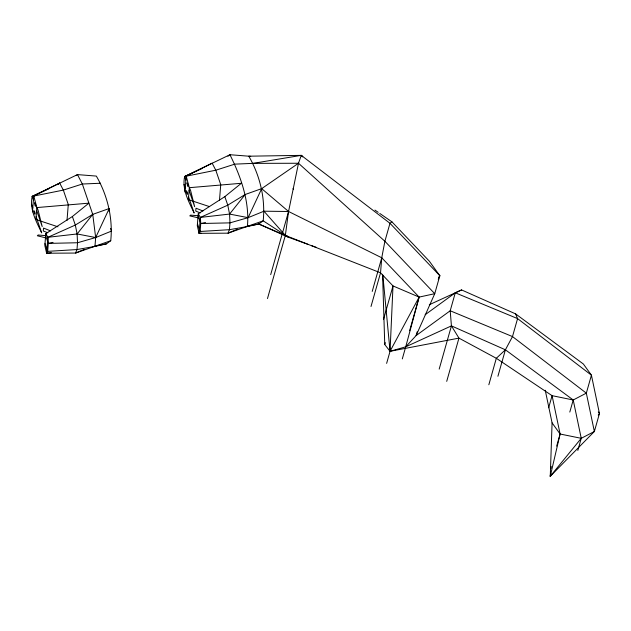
<?xml version="1.0" encoding="UTF-8"?>
<svg xmlns="http://www.w3.org/2000/svg" width="631" height="631" viewBox="0 0 631 631"><rect width="100%" height="100%" fill="white"/><g stroke="black" fill="none" stroke-linecap="round" stroke-linejoin="round"><path stroke-width="0.95" d="M545.247 390.274L552.078 422.873L550.271 476.279L594.363 431.494L599.45 413.526L591.421 375.177L583.391 364.032L515.574 313.859L461.592 289.937L455.29 292.8L425.152 314.727M386.629 363.385L390.053 351.293L393.003 285.93L380.54 272.829L285.346 235.426L258.836 224.021L246.405 226.34M36.133 216.709L41.685 232.91C36.346 221.489 29.389 209.508 32.189 196.375L77.479 174.606L96.338 176.081C107.538 195.381 113.044 218.429 110.74 240.719L106.379 243.905L94.958 246.413L76.982 249.56L47.664 251.359L46.615 253.22L75.578 253.055L110.74 240.719M32.465 211.913L33.743 195.989L59.661 183.029L63.337 190.097L68.282 204.531L67.004 220.456M57.989 226.813L35.904 219.509L36.866 207.567L88.9 203.158L72.391 216.512L45.795 233.636L44.84 245.577L46.615 253.22L51.379 252.66M46.615 253.22L47.893 237.295L45.795 233.636M109.005 211.275L109.226 208.522L92.741 214.374L75.318 225.054L47.893 237.295L48.303 243.4L47.664 251.359L44.998 243.59M188.582 196.825L194.135 213.033C188.803 201.604 181.838 189.623 184.646 176.499L229.936 154.721L250.728 156.346M184.915 192.029L186.192 176.112L212.119 163.145L215.794 170.212L220.74 184.646L219.462 200.571M209.524 206.629L188.361 199.625L189.316 187.683L241.35 183.282L224.841 196.627L198.252 213.751L197.29 225.693L199.073 233.336L228.036 233.17L263.19 220.834L288.541 237.288L307.881 244.307M200.974 233.115L199.073 233.336L200.35 217.419L198.252 213.751M402.302 358.905L405.725 346.813L416.105 335.589L434.751 293.691L439.831 275.715L389.982 223.295L301.271 155.36L298.495 163.255L261.676 188.637L245.191 194.498L227.767 205.17L200.35 217.419L200.753 223.516L200.114 231.482L199.073 233.336M197.448 223.705L200.114 231.482L229.432 229.684L247.407 226.529C249.71 201.549 240.9 176.798 229.936 154.721L227.933 156.267M302.73 156.685L301.271 155.36L248.788 156.196C259.988 175.497 265.501 198.544 263.19 220.834L258.836 224.021L247.407 226.529M438.245 279.288L439.831 275.715L429.309 261.147L391.922 221.836L389.982 223.295L384.894 241.271L381.747 257.779L380.54 272.829L371.012 306.485M550.555 473.345L550.271 476.279L581.246 438.324L594.363 431.494L586.333 393.152L591.421 375.177L517.578 318.6L455.29 292.8L450.203 310.775L451.425 325.88L439.184 369.127M551.029 468.454L551.218 466.498M293.241 188.937L293.305 188.448L293.234 188.969M267.481 298.573L285.346 235.426L288.564 211.488L298.495 163.255L253.015 163.366L234.795 164.139L215.794 170.212L184.646 176.499L185.877 180.087M382.567 274.288L384.752 344.55L390.053 351.293L405.725 346.813L451.425 325.88L458.95 338.121L496.321 358.29L552.078 395.669L560.107 434.018L550.271 476.279L552.093 473.952M550.76 474.37L550.271 476.279L551.226 474.559M405.725 346.813L419.134 297.098L381.747 257.779L288.564 211.488L261.676 188.637L248.125 217.663L229.984 222.861L200.753 223.516L198.095 215.739M270.691 274.635L288.564 211.488L263.963 211.204L248.125 217.663L229.566 214.075L200.35 217.419M372.219 291.435L381.747 257.779M383.474 319.586L393.003 285.93L419.134 297.098L434.751 293.691L384.894 241.271L298.495 163.255M384.752 344.55L385.289 342.657M409.614 330.754L419.134 297.098L390.053 351.293L458.95 338.121L446.716 381.369M417.178 331.803L416.105 335.589L450.203 310.775L512.49 336.575L586.333 393.152L573.216 399.983L552.078 395.669L548.654 407.76M488.836 384.76L496.321 358.29L505.407 349.803L512.49 336.575L517.578 318.6L515.574 313.859M497.914 376.273L505.407 349.803L451.425 325.88M556.684 446.101L560.107 434.018L552.078 422.873M569.801 412.067L573.216 399.983L505.407 349.803M577.83 450.416L581.246 438.324L573.216 399.983M109.226 208.522L95.667 237.54L94.958 246.413L93.349 246.587M438.75 277.317L439.831 275.715M598.235 415.072L599.45 413.526L598.306 411.933M84.136 249.45L75.578 253.055L76.982 249.56L77.526 242.746L77.116 233.959L92.741 214.374L82.338 184.023L77.479 174.606L76.146 175.639M237.445 229.211L228.036 233.17L229.432 229.684L229.984 222.861L229.566 214.075L245.191 194.498M57.634 184.686L59.661 183.029M33.419 199.972L32.189 196.375L48.863 188.716M184.646 176.499L202.188 168.43M429.325 304.71L461.592 289.937M111.513 231.08L95.667 237.54L77.526 242.746L48.303 243.4L45.637 235.623M32.189 196.375L63.337 190.097L82.338 184.023L100.566 183.242M48.303 243.4L53.059 242.391M200.753 223.516L205.509 222.514M94.902 246.043L106.379 243.905M253.015 163.366L301.271 155.36L302.572 156.835M47.893 237.295L77.116 233.959L95.667 237.54L92.741 214.374M198.544 215.778L190.586 215.116L189.797 215.889L198.86 217.987M46.095 235.663L38.136 234.992L37.339 235.773L45.59 237.816M560.107 434.018L581.246 438.324M311.564 245.64L316.17 247.313M200.232 212.907L195.752 211.109L195.989 208.191L202.93 210.983M47.782 232.792L43.302 230.985L43.539 228.067L50.48 230.867M258.836 224.021L288.541 237.288L287.113 235.986M374.948 210.091L378.182 212.324M379.799 213.444L391.922 221.836M263.963 211.204L285.346 235.426M189.095 190.483L194.648 206.684L190.507 190.168L189.316 187.683L186.192 176.112M36.637 210.368L42.19 226.568L38.057 210.052L36.866 207.567L33.743 195.989M224.841 196.627L227.767 205.17L229.566 214.075M184.007 184.457L185.238 188.054M110.606 228.438L111.206 230.205M72.391 216.512L75.318 225.054L77.116 233.959M31.55 204.341L32.78 207.938M382.843 275.258L390.053 351.293M33.9 210.864C34.815 217.821 36.022 212.15 33.9 210.864M34.539 202.922C35.454 209.878 36.661 204.207 34.539 202.922M186.358 190.98C187.273 197.945 188.48 192.266 186.358 190.98M186.997 183.037C187.912 189.994 189.111 184.323 186.997 183.037"/></g></svg>
